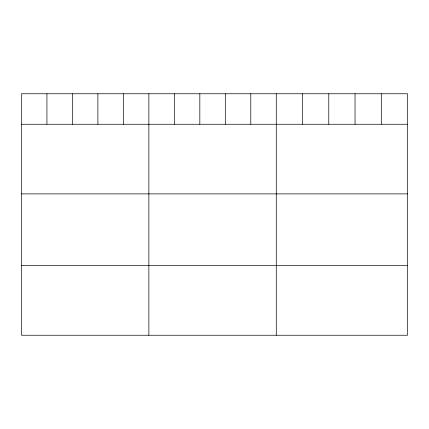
<?xml version="1.0" encoding="UTF-8"?>
<svg xmlns="http://www.w3.org/2000/svg" width="429" height="429" viewBox="0 0 429 429"><rect width="100%" height="100%" fill="white"/><g stroke="black" fill="none" stroke-linecap="round" stroke-linejoin="round"><path stroke-width="0.64" d="M407.55 124.26L407.55 335.242L21.45 335.242L21.45 93.758L407.55 93.758L407.55 124.26L21.45 124.26M21.45 193.887L407.55 193.887M21.45 265.621L407.55 265.621M381.295 93.758L381.295 124.26M355.04 93.758L355.04 124.26M328.786 93.758L328.786 124.26M302.531 93.758L302.531 124.26M276.276 93.758L276.276 335.242M250.793 93.758L250.793 124.26M225.311 93.758L225.311 124.26M199.828 93.758L199.828 124.26M174.346 93.758L174.346 124.26M148.863 93.758L148.863 335.242M123.38 93.758L123.38 124.26M97.898 93.758L97.898 124.26M72.415 93.758L72.415 124.26M46.933 93.758L46.933 124.26"/></g></svg>
